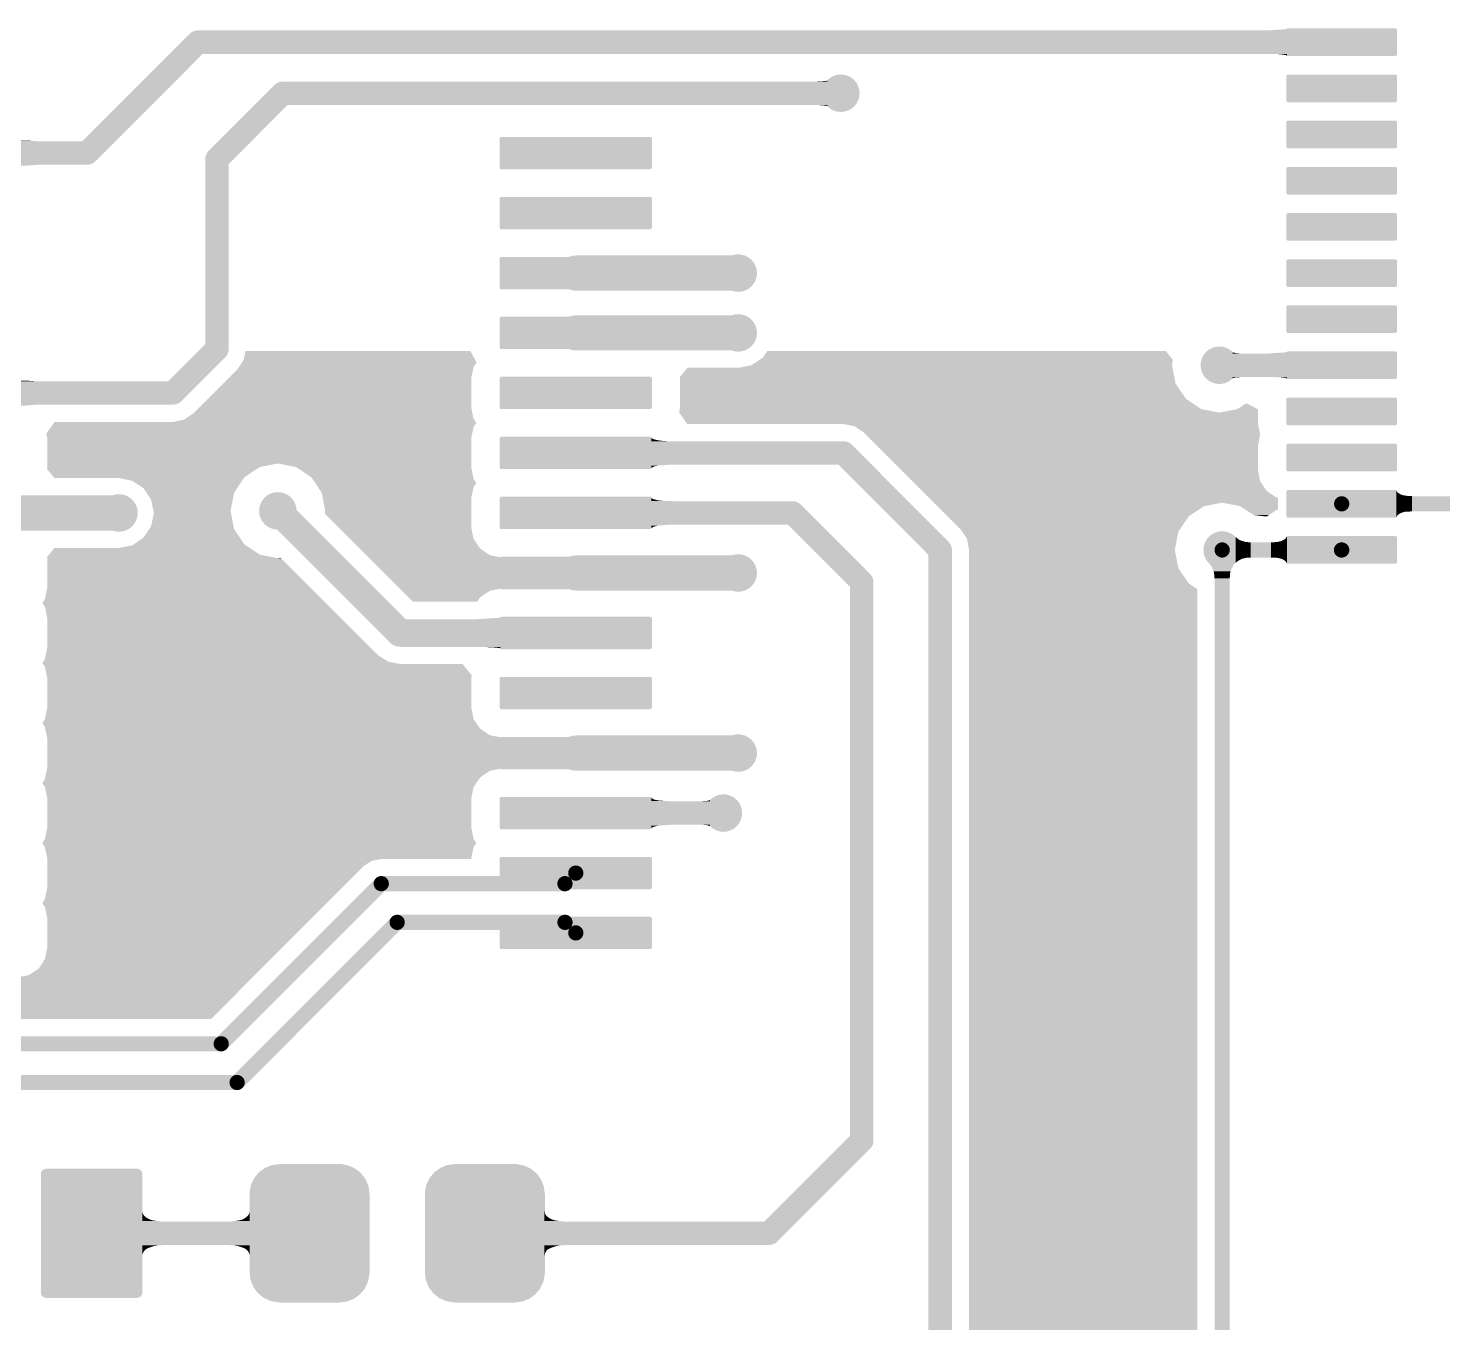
# Model space of a CAD drawing. Header units: millimetres. Extents: x 0 to 139, y 0 to 93.
# Drawn here: x 37.72 to 73.21, y 17.74 to 50.2 of the extents above; entities that cross this region are included whole.
import ezdxf

# ---------------------------------------------------------------- set-up
doc = ezdxf.new("R2010")
doc.units = ezdxf.units.MM
doc.header["$MEASUREMENT"] = 0
doc.layers.get('0').update_dxf_attribs({"linetype": 'CONTINUOUS', "lineweight": 0})
for name, color, linetype, lineweight in [('PCB_KUR_GTL', 30, 'CONTINUOUS', 0), ('PCB_KUR_GTP', 254, 'CONTINUOUS', 0), ('PCB_KUR_TXT', 254, 'CONTINUOUS', 0)]:
    doc.layers.add(name, color=color, linetype=linetype, lineweight=lineweight)

# ---------------------------------------------------------------- blocks, each defined once
blk = doc.blocks.new('CUSTOM_5')
for points in [[(-0.02165, 0.0254), (-0.02152, 0.02613), (0.02165, 0.0254), (0.02142, 0.02613)], [(-0.02165, -0.0254), (-0.02165, 0.0254), (0.02165, -0.0254), (0.02165, 0.0254)], [(-0.02152, 0.02613), (-0.02114, 0.02664), (0.02142, 0.02613), (0.02126, 0.02664)], [(-0.02114, 0.02664), (-0.02074, 0.02716), (0.02126, 0.02664), (0.02057, 0.02716)], [(-0.02074, 0.02716), (-0.0199, 0.02742), (0.02057, 0.02716), (0.02023, 0.02742)], [(-0.0199, 0.02742), (-0.0195, 0.02755), (0.02023, 0.02742), (0.0195, 0.02755)], [(-0.02142, -0.02613), (-0.02165, -0.0254), (0.02152, -0.02613), (0.02165, -0.0254)], [(-0.02126, -0.02664), (-0.02142, -0.02613), (0.02114, -0.02664), (0.02152, -0.02613)], [(-0.02057, -0.02716), (-0.02126, -0.02664), (0.02074, -0.02716), (0.02114, -0.02664)], [(-0.02023, -0.02742), (-0.02057, -0.02716), (0.0199, -0.02742), (0.02074, -0.02716)], [(-0.0195, -0.02755), (-0.02023, -0.02742), (0.0195, -0.02755), (0.0199, -0.02742)]]:
    blk.add_solid(points)
blk = doc.blocks.new('CUSTOM_33')
for points in [[(-0.0236, 0.0053), (-0.02357, 0.00549), (0.0236, 0.0053), (0.02348, 0.00549)], [(-0.0236, -0.0053), (-0.0236, 0.0053), (0.0236, -0.0053), (0.0236, 0.0053)], [(-0.02357, 0.00549), (-0.02311, 0.00585), (0.02348, 0.00549), (0.02323, 0.00585)], [(-0.02311, 0.00585), (-0.02305, 0.0059), (0.02323, 0.00585), (0.02305, 0.0059)], [(-0.02348, -0.00549), (-0.0236, -0.0053), (0.02357, -0.00549), (0.0236, -0.0053)], [(-0.02323, -0.00585), (-0.02348, -0.00549), (0.02311, -0.00585), (0.02357, -0.00549)], [(-0.02305, -0.0059), (-0.02323, -0.00585), (0.02305, -0.0059), (0.02311, -0.00585)]]:
    blk.add_solid(points)
blk = doc.blocks.new('CUSTOM_57')
for points in [[(-0.0325, 0.0062), (-0.03242, 0.00653), (0.0325, 0.0062), (0.0323, 0.00653)], [(-0.0325, -0.0062), (-0.0325, 0.0062), (0.0325, -0.0062), (0.0325, 0.0062)], [(-0.03242, 0.00653), (-0.03194, 0.00682), (0.0323, 0.00653), (0.03213, 0.00682)], [(-0.03194, 0.00682), (-0.0318, 0.0069), (0.03213, 0.00682), (0.0318, 0.0069)], [(-0.0323, -0.00653), (-0.0325, -0.0062), (0.03242, -0.00653), (0.0325, -0.0062)], [(-0.03213, -0.00682), (-0.0323, -0.00653), (0.03194, -0.00682), (0.03242, -0.00653)], [(-0.0318, -0.0069), (-0.03213, -0.00682), (0.0318, -0.0069), (0.03194, -0.00682)]]:
    blk.add_solid(points)
blk = doc.blocks.new('CUSTOM_60')
for points in [[(-0.02358, 0.0236), (-0.02201, 0.02547), (0.02349, 0.0236), (0.02213, 0.02547)], [(-0.02201, 0.02547), (-0.02153, 0.02605), (0.02213, 0.02547), (0.02143, 0.02605)], [(-0.02153, 0.02605), (-0.01951, 0.0275), (0.02143, 0.02605), (0.01967, 0.0275)], [(-0.01951, 0.0275), (-0.01894, 0.02792), (0.01967, 0.0275), (0.0188, 0.02792)], [(-0.01894, 0.02792), (-0.01652, 0.02887), (0.0188, 0.02792), (0.01678, 0.02887)], [(-0.01652, 0.02887), (-0.01597, 0.02909), (0.01678, 0.02887), (0.01566, 0.02909)], [(-0.01597, 0.02909), (-0.01288, 0.02948), (0.01566, 0.02909), (0.01365, 0.02948)], [(-0.01288, 0.02948), (-0.0128, 0.02949), (0.01365, 0.02948), (0.01336, 0.02949)], [(-0.0128, 0.02951), (-0.0128, 0.02955), (0.0128, 0.02951), (0.0128, 0.02955)], [(-0.0128, 0.02949), (-0.0128, 0.02951), (0.01336, 0.02949), (0.0128, 0.02951)], [(-0.02557, 0.01758), (-0.02511, 0.01992), (0.02549, 0.01758), (0.02519, 0.01992)], [(-0.02511, 0.01992), (-0.02495, 0.02071), (0.02519, 0.01992), (0.02487, 0.02071)], [(-0.02495, 0.02071), (-0.02391, 0.02288), (0.02487, 0.02071), (0.02401, 0.02288)], [(-0.02391, 0.02288), (-0.02358, 0.0236), (0.02401, 0.02288), (0.02349, 0.0236)], [(-0.0256, 0.01675), (-0.02557, 0.01758), (0.0256, 0.01675), (0.02549, 0.01758)], [(-0.0256, 0.0167), (-0.0256, 0.01675), (0.0256, 0.0167), (0.0256, 0.01675)], [(-0.0256, -0.0167), (-0.0256, 0.0167), (0.0256, -0.0167), (0.0256, 0.0167)], [(-0.0256, -0.01675), (-0.0256, -0.0167), (0.0256, -0.01675), (0.0256, -0.0167)], [(-0.02549, -0.0176), (-0.0256, -0.01675), (0.02557, -0.0176), (0.0256, -0.01675)], [(-0.02519, -0.01992), (-0.02549, -0.0176), (0.02511, -0.01992), (0.02557, -0.0176)], [(-0.02486, -0.02073), (-0.02519, -0.01992), (0.02495, -0.02073), (0.02511, -0.01992)], [(-0.024, -0.02288), (-0.02486, -0.02073), (0.02392, -0.02288), (0.02495, -0.02073)], [(-0.02347, -0.02361), (-0.024, -0.02288), (0.02358, -0.02361), (0.02392, -0.02288)], [(-0.02212, -0.02546), (-0.02347, -0.02361), (0.02203, -0.02546), (0.02358, -0.02361)], [(-0.02139, -0.02607), (-0.02212, -0.02546), (0.02153, -0.02607), (0.02203, -0.02546)], [(-0.01966, -0.0275), (-0.02139, -0.02607), (0.01955, -0.0275), (0.02153, -0.02607)], [(-0.01872, -0.02794), (-0.01966, -0.0275), (0.01894, -0.02794), (0.01955, -0.0275)], [(-0.01677, -0.02886), (-0.01872, -0.02794), (0.0166, -0.02886), (0.01894, -0.02794)], [(-0.01546, -0.02911), (-0.01677, -0.02886), (0.01597, -0.02911), (0.0166, -0.02886)], [(-0.01363, -0.02946), (-0.01546, -0.02911), (0.01316, -0.02946), (0.01597, -0.02911)], [(-0.0128, -0.02949), (-0.01363, -0.02946), (0.01295, -0.02949), (0.01316, -0.02946)], [(-0.0128, -0.02951), (-0.0128, -0.02949), (0.0128, -0.02951), (0.01295, -0.02949)], [(-0.0128, -0.02955), (-0.0128, -0.02951), (0.0128, -0.02955), (0.0128, -0.02951)]]:
    blk.add_solid(points)
blk = doc.blocks.new('ROUND_27')
h = blk.add_hatch(color=256)
edge = h.paths.add_edge_path(flags=0)
edge.add_arc((0, 0), 0.0075, 0, 360)
blk = doc.blocks.new('ROUND_16')
h = blk.add_hatch(color=256)
edge = h.paths.add_edge_path(flags=0)
edge.add_arc((0, 0), 0.008, 0, 360)
blk = doc.blocks.new('ROUND_3')
h = blk.add_hatch(color=256)
edge = h.paths.add_edge_path(flags=0)
edge.add_arc((0, 0), 0.0059, 0, 360)
blk = doc.blocks.new('ROUND_7')
h = blk.add_hatch(color=256)
edge = h.paths.add_edge_path(flags=0)
edge.add_arc((0, 0), 0.00325, 0, 360)
blk = doc.blocks.new('ROUND_8')
h = blk.add_hatch(color=256)
edge = h.paths.add_edge_path(flags=0)
edge.add_arc((0, 0), 0.005, 0, 360)

msp = doc.modelspace()

# ---------------------------------------------------------------- linework, layer by layer
at = {"layer": 'PCB_KUR_GTL', "lineweight": 211}
for points, const_width in [([(39.196, 47.075), (41.977, 49.857)], 0.588), ([(41.977, 49.857), (70.672, 49.857)], 0.588), ([(42.454, 46.922), (44.106, 48.575)], 0.588), ([(44.106, 48.575), (58.106, 48.575)], 0.588), ([(35.58, 47.075), (39.196, 47.075)], 0.588), ([(42.454, 42.16), (42.454, 46.922)], 0.588), ([(51.456, 44.065), (55.531, 44.065)], 0.882), ([(51.456, 42.565), (55.531, 42.565)], 0.882), ([(41.354, 41.06), (42.454, 42.16)], 0.588), ([(67.602, 41.754), (70.613, 41.754)], 0.588), ([(35.58, 41.06), (41.354, 41.06)], 0.588), ([(51.456, 39.555), (58.171, 39.555)], 0.588), ([(58.171, 39.555), (60.599, 37.121)], 0.588), ([(37.162, 38.05), (39.996, 38.05)], 0.882), ([(43.982, 38.102), (47.046, 35.039)], 0.694), ([(51.456, 38.05), (56.895, 38.05)], 0.588), ([(56.895, 38.05), (58.63, 36.315)], 0.588), ([(70.672, 38.279), (76.146, 38.279)], 0.382), ([(60.599, 16.752), (60.599, 37.121)], 0.588), ([(67.673, 37.121), (70.666, 37.121)], 0.382), ([(67.673, 10.237), (67.673, 37.121)], 0.382), ([(70.666, 37.121), (70.672, 37.121)], 0.382), ([(51.456, 36.544), (55.531, 36.544)], 0.882), ([(58.63, 22.309), (58.63, 36.315)], 0.588), ([(47.046, 35.039), (51.456, 35.039)], 0.694), ([(51.456, 32.028), (55.531, 32.028)], 0.882), ([(51.456, 30.523), (55.16, 30.523)], 0.588), ([(51.185, 28.753), (51.456, 29.018)], 0.382), ([(42.56, 24.737), (46.576, 28.753)], 0.382), ([(46.576, 28.753), (51.185, 28.753)], 0.382), ([(42.959, 23.767), (46.975, 27.783)], 0.382), ([(46.975, 27.783), (51.185, 27.783)], 0.382), ([(51.185, 27.783), (51.456, 27.518)], 0.382), ([(33.745, 24.737), (42.56, 24.737)], 0.382), ([(33.346, 23.767), (42.959, 23.767)], 0.382), ([(56.307, 19.986), (58.63, 22.309)], 0.588), ([(39.449, 19.986), (44.776, 19.986)], 0.588), ([(49.175, 19.986), (56.307, 19.986)], 0.588)]:
    msp.add_lwpolyline(points, dxfattribs=dict(at, const_width=const_width))
at = {"layer": 'PCB_KUR_GTL'}
for points in [[(68.696, 49.563), (68.696, 50.151), (69.296, 49.563), (69.296, 50.151)], [(68.808, 50.151), (69.284, 50.18), (69.296, 50.151), (69.296, 50.18)], [(69.284, 50.18), (69.296, 50.186), (69.296, 50.18), (69.296, 50.186)], [(69.072, 49.557), (68.696, 49.563), (69.296, 49.557), (69.296, 49.563)], [(69.19, 49.545), (69.072, 49.557), (69.296, 49.545), (69.296, 49.557)], [(69.231, 49.539), (69.19, 49.545), (69.296, 49.539), (69.296, 49.545)], [(69.267, 49.533), (69.231, 49.539), (69.296, 49.533), (69.296, 49.539)], [(69.284, 49.527), (69.267, 49.533), (69.296, 49.527), (69.296, 49.533)], [(69.296, 49.521), (69.284, 49.527), (69.296, 49.521), (69.296, 49.527)], [(57.459, 48.281), (57.459, 48.869), (57.771, 48.281), (57.771, 48.869)], [(57.512, 48.869), (57.706, 48.881), (57.771, 48.869), (57.771, 48.881)], [(57.706, 48.881), (57.73, 48.886), (57.771, 48.881), (57.771, 48.886)], [(57.748, 48.886), (57.759, 48.892), (57.771, 48.886), (57.771, 48.892)], [(57.759, 48.892), (57.771, 48.904), (57.771, 48.892), (57.771, 48.904)], [(57.601, 48.275), (57.459, 48.281), (57.771, 48.275), (57.771, 48.281)], [(57.677, 48.269), (57.601, 48.275), (57.771, 48.269), (57.771, 48.275)], [(57.706, 48.263), (57.677, 48.269), (57.771, 48.263), (57.771, 48.269)], [(57.748, 48.257), (57.73, 48.263), (57.771, 48.257), (57.771, 48.263)], [(57.759, 48.251), (57.748, 48.257), (57.771, 48.251), (57.771, 48.257)], [(57.771, 48.246), (57.759, 48.251), (57.771, 48.246), (57.771, 48.251)], [(37.473, 47.375), (37.473, 47.387), (37.867, 47.375), (37.708, 47.387)], [(37.473, 47.369), (37.473, 47.375), (38.073, 47.369), (37.867, 47.375)], [(37.473, 46.781), (37.473, 47.369), (38.073, 46.781), (38.073, 47.369)], [(37.473, 46.758), (37.473, 46.781), (37.644, 46.758), (37.967, 46.781)], [(43.08, 41.819), (43.124, 41.883), (48.969, 41.819), (48.934, 41.883)], [(43.124, 41.883), (43.171, 42.113), (48.934, 41.883), (48.81, 42.113)], [(43.171, 42.113), (43.171, 42.113), (48.81, 42.113), (43.171, 42.113)], [(55.86, 41.754), (56.067, 41.889), (66.415, 41.754), (66.438, 41.889)], [(56.067, 41.889), (56.148, 41.942), (66.438, 41.889), (66.395, 41.942)], [(56.148, 41.942), (56.26, 42.113), (66.395, 41.942), (66.256, 42.113)], [(67.938, 42.077), (67.938, 42.083), (67.949, 42.077), (67.938, 42.083)], [(67.938, 42.071), (67.938, 42.077), (67.961, 42.071), (67.949, 42.077)], [(67.938, 42.066), (67.938, 42.071), (67.979, 42.066), (67.961, 42.071)], [(67.938, 42.06), (67.938, 42.066), (68.002, 42.06), (67.979, 42.066)], [(67.938, 42.054), (67.938, 42.06), (68.032, 42.054), (68.002, 42.06)], [(67.938, 42.048), (67.938, 42.054), (68.108, 42.048), (68.032, 42.054)], [(67.938, 41.46), (67.938, 42.048), (68.249, 41.46), (68.249, 42.048)], [(67.938, 42.048), (67.938, 42.048), (68.249, 42.048), (68.108, 42.048)], [(68.696, 41.46), (68.696, 42.048), (69.296, 41.46), (69.296, 42.048)], [(68.808, 42.048), (69.284, 42.077), (69.296, 42.048), (69.296, 42.077)], [(69.284, 42.077), (69.296, 42.089), (69.296, 42.077), (69.296, 42.089)], [(42.742, 41.425), (42.965, 41.648), (48.833, 41.425), (48.88, 41.648)], [(42.965, 41.648), (43.005, 41.707), (48.88, 41.648), (48.892, 41.707)], [(43.005, 41.707), (43.08, 41.819), (48.892, 41.707), (48.969, 41.819)], [(54.067, 41.46), (54.255, 41.689), (66.471, 41.46), (66.427, 41.689)], [(55.531, 41.689), (55.86, 41.754), (66.427, 41.689), (66.415, 41.754)], [(37.473, 41.354), (37.473, 41.366), (37.867, 41.354), (37.708, 41.366)], [(37.473, 40.766), (37.473, 41.354), (38.073, 40.766), (38.073, 41.354)], [(37.473, 41.354), (37.473, 41.354), (38.073, 41.354), (37.867, 41.354)], [(42.013, 40.696), (42.742, 41.425), (48.833, 40.696), (48.833, 41.425)], [(54.073, 41.425), (54.067, 41.46), (66.478, 41.425), (66.471, 41.46)], [(54.073, 41.295), (54.073, 41.425), (66.503, 41.295), (66.478, 41.425)], [(54.073, 40.913), (54.073, 41.295), (66.762, 40.913), (66.503, 41.295)], [(67.938, 41.448), (67.938, 41.46), (68.002, 41.448), (68.196, 41.46)], [(67.938, 41.442), (67.938, 41.448), (67.979, 41.442), (68.002, 41.448)], [(67.938, 41.436), (67.938, 41.442), (67.961, 41.436), (67.979, 41.442)], [(67.938, 41.431), (67.938, 41.436), (67.949, 41.431), (67.961, 41.436)], [(67.938, 41.425), (67.938, 41.431), (67.938, 41.425), (67.949, 41.431)], [(69.072, 41.454), (68.696, 41.46), (69.296, 41.454), (69.296, 41.46)], [(69.19, 41.442), (69.072, 41.454), (69.296, 41.442), (69.296, 41.454)], [(69.231, 41.436), (69.19, 41.442), (69.296, 41.436), (69.296, 41.442)], [(69.267, 41.431), (69.231, 41.436), (69.296, 41.431), (69.296, 41.436)], [(69.284, 41.425), (69.267, 41.431), (69.296, 41.425), (69.296, 41.431)], [(69.296, 41.419), (69.284, 41.425), (69.296, 41.419), (69.296, 41.425)], [(54.073, 40.696), (54.073, 40.913), (67.088, 40.696), (66.762, 40.913)], [(37.473, 40.743), (37.473, 40.766), (37.644, 40.743), (37.967, 40.766)], [(41.657, 40.407), (41.866, 40.549), (48.892, 40.407), (48.863, 40.549)], [(41.866, 40.549), (42.013, 40.696), (48.863, 40.549), (48.833, 40.696)], [(54.049, 40.572), (54.065, 40.654), (67.573, 40.572), (67.15, 40.654)], [(54.053, 40.566), (54.049, 40.572), (67.602, 40.566), (67.573, 40.572)], [(54.249, 40.284), (54.053, 40.566), (68.573, 40.284), (68.573, 40.566)], [(54.065, 40.654), (54.073, 40.696), (67.15, 40.654), (67.088, 40.696)], [(67.602, 40.566), (68.025, 40.648), (68.573, 40.566), (68.573, 40.648)], [(68.025, 40.648), (68.055, 40.654), (68.573, 40.648), (68.561, 40.654)], [(68.055, 40.654), (68.279, 40.801), (68.561, 40.654), (68.279, 40.801)], [(38.173, 40.037), (38.291, 40.207), (48.857, 40.037), (48.892, 40.207)], [(38.291, 40.207), (38.361, 40.307), (48.892, 40.207), (48.963, 40.307)], [(38.361, 40.307), (38.373, 40.325), (48.963, 40.307), (48.95, 40.325)], [(38.373, 40.325), (38.391, 40.331), (48.95, 40.325), (48.946, 40.331)], [(41.354, 40.331), (41.63, 40.39), (48.946, 40.331), (48.905, 40.39)], [(41.63, 40.39), (41.657, 40.407), (48.905, 40.39), (48.892, 40.407)], [(54.267, 40.278), (54.249, 40.284), (68.574, 40.278), (68.573, 40.284)], [(58.447, 40.225), (58.171, 40.278), (68.584, 40.225), (68.574, 40.278)], [(58.683, 40.066), (58.447, 40.225), (68.616, 40.066), (68.584, 40.225)], [(38.197, 39.919), (38.173, 40.037), (48.833, 39.919), (48.857, 40.037)], [(38.197, 39.29), (38.197, 39.919), (48.833, 39.29), (48.833, 39.919)], [(53.349, 39.925), (53.349, 39.943), (53.361, 39.925), (53.349, 39.943)], [(53.349, 39.908), (53.349, 39.925), (53.385, 39.908), (53.361, 39.925)], [(53.349, 39.896), (53.349, 39.908), (53.42, 39.896), (53.385, 39.908)], [(53.349, 39.884), (53.349, 39.896), (53.467, 39.884), (53.42, 39.896)], [(53.349, 39.872), (53.349, 39.884), (53.52, 39.872), (53.467, 39.884)], [(53.349, 39.861), (53.349, 39.872), (53.585, 39.861), (53.52, 39.872)], [(53.349, 39.849), (53.349, 39.861), (53.743, 39.849), (53.585, 39.861)], [(53.349, 39.261), (53.349, 39.849), (53.949, 39.261), (53.949, 39.849)], [(53.349, 39.849), (53.349, 39.849), (53.949, 39.849), (53.743, 39.849)], [(58.73, 40.019), (58.683, 40.066), (68.626, 40.019), (68.616, 40.066)], [(59, 39.749), (58.73, 40.019), (68.573, 39.749), (68.626, 40.019)], [(59.623, 39.126), (59, 39.749), (68.573, 39.126), (68.573, 39.749)], [(38.191, 39.149), (38.197, 39.19), (43.45, 39.149), (43.512, 39.19)], [(38.364, 38.943), (38.191, 39.149), (43.142, 38.943), (43.45, 39.149)], [(38.197, 39.202), (38.197, 39.29), (43.53, 39.202), (43.982, 39.29)], [(38.197, 39.19), (38.197, 39.202), (43.512, 39.19), (43.53, 39.202)], [(44.435, 39.202), (43.982, 39.29), (48.833, 39.202), (48.833, 39.29)], [(44.453, 39.19), (44.435, 39.202), (48.833, 39.19), (48.833, 39.202)], [(44.823, 38.943), (44.453, 39.19), (48.884, 38.943), (48.833, 39.19)], [(53.349, 39.237), (53.349, 39.261), (53.52, 39.237), (53.843, 39.261)], [(53.349, 39.226), (53.349, 39.237), (53.467, 39.226), (53.52, 39.237)], [(53.349, 39.214), (53.349, 39.226), (53.42, 39.214), (53.467, 39.226)], [(53.349, 39.196), (53.349, 39.214), (53.385, 39.196), (53.42, 39.214)], [(53.349, 39.184), (53.349, 39.196), (53.361, 39.184), (53.385, 39.196)], [(53.349, 39.161), (53.349, 39.184), (53.349, 39.161), (53.361, 39.184)], [(59.906, 38.843), (59.623, 39.126), (68.626, 38.843), (68.573, 39.126)], [(38.379, 38.926), (38.364, 38.943), (43.13, 38.926), (43.142, 38.943)], [(40.331, 38.855), (39.996, 38.926), (43.083, 38.855), (43.13, 38.926)], [(40.613, 38.667), (40.331, 38.855), (42.957, 38.667), (43.083, 38.855)], [(44.851, 38.902), (44.823, 38.943), (48.892, 38.902), (48.884, 38.943)], [(44.917, 38.802), (44.851, 38.902), (48.963, 38.802), (48.892, 38.902)], [(44.984, 38.702), (44.917, 38.802), (48.892, 38.702), (48.963, 38.802)], [(45.082, 38.555), (44.984, 38.702), (48.862, 38.555), (48.892, 38.702)], [(60.147, 38.602), (59.906, 38.843), (68.79, 38.602), (68.626, 38.843)], [(40.688, 38.555), (40.613, 38.667), (42.883, 38.555), (42.957, 38.667)], [(40.801, 38.385), (40.688, 38.555), (42.85, 38.385), (42.883, 38.555)], [(40.861, 38.102), (40.801, 38.385), (42.795, 38.102), (42.85, 38.385)], [(45.11, 38.414), (45.082, 38.555), (48.833, 38.414), (48.862, 38.555)], [(45.17, 38.102), (45.11, 38.414), (48.833, 38.102), (48.833, 38.414)], [(53.349, 38.42), (53.349, 38.438), (53.361, 38.42), (53.349, 38.438)], [(53.349, 38.402), (53.349, 38.42), (53.385, 38.402), (53.361, 38.42)], [(53.349, 38.391), (53.349, 38.402), (53.42, 38.391), (53.385, 38.402)], [(53.349, 38.379), (53.349, 38.391), (53.467, 38.379), (53.42, 38.391)], [(53.349, 38.367), (53.349, 38.379), (53.52, 38.367), (53.467, 38.379)], [(53.349, 38.355), (53.349, 38.367), (53.585, 38.355), (53.52, 38.367)], [(53.349, 38.349), (53.349, 38.355), (53.743, 38.349), (53.585, 38.355)], [(53.349, 38.344), (53.349, 38.349), (53.949, 38.344), (53.743, 38.349)], [(53.349, 37.756), (53.349, 38.344), (53.949, 37.756), (53.949, 38.344)], [(60.311, 38.438), (60.147, 38.602), (69.031, 38.438), (68.79, 38.602)], [(60.317, 38.432), (60.311, 38.438), (69.072, 38.432), (69.031, 38.438)], [(60.441, 38.308), (60.317, 38.432), (69.072, 38.308), (69.072, 38.432)], [(72.042, 38.585), (72.042, 38.614), (72.06, 38.585), (72.042, 38.614)], [(72.042, 38.561), (72.042, 38.585), (72.077, 38.561), (72.06, 38.585)], [(72.042, 38.543), (72.042, 38.561), (72.107, 38.543), (72.077, 38.561)], [(72.042, 38.52), (72.042, 38.543), (72.136, 38.52), (72.107, 38.543)], [(72.042, 38.508), (72.042, 38.52), (72.171, 38.508), (72.136, 38.52)], [(72.042, 38.496), (72.042, 38.508), (72.212, 38.496), (72.171, 38.508)], [(72.042, 38.485), (72.042, 38.496), (72.259, 38.485), (72.212, 38.496)], [(72.042, 38.479), (72.042, 38.485), (72.312, 38.479), (72.259, 38.485)], [(72.042, 38.473), (72.042, 38.479), (72.371, 38.473), (72.312, 38.479)], [(72.042, 38.091), (72.042, 38.473), (72.436, 38.091), (72.436, 38.473)], [(72.042, 38.473), (72.042, 38.473), (72.436, 38.473), (72.371, 38.473)], [(40.801, 37.714), (40.872, 38.049), (42.87, 37.714), (42.805, 38.049)], [(40.872, 38.049), (40.861, 38.102), (42.805, 38.049), (42.795, 38.102)], [(45.158, 38.032), (45.17, 38.102), (48.833, 38.032), (48.833, 38.102)], [(45.505, 37.685), (45.158, 38.032), (48.833, 37.685), (48.833, 38.032)], [(60.529, 38.22), (60.441, 38.308), (67.22, 38.22), (67.673, 38.308)], [(60.788, 37.961), (60.529, 38.22), (66.832, 37.961), (67.22, 38.22)], [(68.126, 38.22), (67.673, 38.308), (69.072, 38.22), (69.072, 38.308)], [(68.258, 38.132), (68.126, 38.22), (69.072, 38.132), (69.072, 38.22)], [(68.276, 38.12), (68.258, 38.132), (69.031, 38.12), (69.072, 38.132)], [(68.461, 37.997), (68.276, 38.12), (68.844, 37.997), (69.031, 38.12)], [(68.778, 37.961), (68.461, 37.997), (68.79, 37.961), (68.844, 37.997)], [(72.042, 38.085), (72.042, 38.091), (72.371, 38.085), (72.436, 38.091)], [(72.042, 38.079), (72.042, 38.085), (72.259, 38.079), (72.371, 38.085)], [(72.042, 38.067), (72.042, 38.079), (72.212, 38.067), (72.259, 38.079)], [(72.042, 38.055), (72.042, 38.067), (72.171, 38.055), (72.212, 38.067)], [(72.042, 38.038), (72.042, 38.055), (72.136, 38.038), (72.171, 38.055)], [(72.042, 38.02), (72.042, 38.038), (72.107, 38.02), (72.136, 38.038)], [(72.042, 37.997), (72.042, 38.02), (72.077, 37.997), (72.107, 38.02)], [(72.042, 37.973), (72.042, 37.997), (72.06, 37.973), (72.077, 37.997)], [(72.042, 37.944), (72.042, 37.973), (72.042, 37.944), (72.06, 37.973)], [(40.613, 37.432), (40.758, 37.65), (43.028, 37.432), (42.883, 37.65)], [(40.758, 37.65), (40.801, 37.714), (42.883, 37.65), (42.87, 37.714)], [(45.793, 37.397), (45.505, 37.685), (48.892, 37.397), (48.833, 37.685)], [(53.349, 37.732), (53.349, 37.756), (53.52, 37.732), (53.843, 37.756)], [(53.349, 37.72), (53.349, 37.732), (53.467, 37.72), (53.52, 37.732)], [(53.349, 37.708), (53.349, 37.72), (53.42, 37.708), (53.467, 37.72)], [(53.349, 37.691), (53.349, 37.708), (53.385, 37.691), (53.42, 37.708)], [(53.349, 37.679), (53.349, 37.691), (53.361, 37.679), (53.385, 37.691)], [(53.349, 37.661), (53.349, 37.679), (53.349, 37.661), (53.361, 37.679)], [(61.111, 37.638), (60.788, 37.961), (66.613, 37.638), (66.832, 37.961)], [(61.151, 37.579), (61.111, 37.638), (66.573, 37.579), (66.613, 37.638)], [(40.331, 37.238), (40.365, 37.262), (43.177, 37.238), (43.142, 37.262)], [(40.365, 37.262), (40.613, 37.432), (43.142, 37.262), (43.028, 37.432)], [(46.035, 37.156), (45.793, 37.397), (49.057, 37.156), (48.892, 37.397)], [(61.27, 37.403), (61.151, 37.579), (66.54, 37.403), (66.573, 37.579)], [(61.323, 37.12), (61.27, 37.403), (66.485, 37.12), (66.54, 37.403)], [(68.008, 37.426), (68.008, 37.45), (68.038, 37.426), (68.008, 37.45)], [(68.008, 37.403), (68.008, 37.426), (68.067, 37.403), (68.038, 37.426)], [(68.008, 37.379), (68.008, 37.403), (68.096, 37.379), (68.067, 37.403)], [(68.008, 37.362), (68.008, 37.379), (68.132, 37.362), (68.096, 37.379)], [(68.008, 37.35), (68.008, 37.362), (68.167, 37.35), (68.132, 37.362)], [(68.008, 37.338), (68.008, 37.35), (68.208, 37.338), (68.167, 37.35)], [(68.008, 37.326), (68.008, 37.338), (68.249, 37.326), (68.208, 37.338)], [(68.008, 37.32), (68.008, 37.326), (68.29, 37.32), (68.249, 37.326)], [(68.008, 37.315), (68.008, 37.32), (68.337, 37.315), (68.29, 37.32)], [(68.008, 36.932), (68.008, 37.315), (68.385, 36.932), (68.385, 37.315)], [(68.008, 37.315), (68.008, 37.315), (68.385, 37.315), (68.337, 37.315)], [(68.902, 36.932), (68.902, 37.315), (69.296, 36.932), (69.296, 37.315)], [(68.967, 37.315), (69.078, 37.326), (69.296, 37.315), (69.296, 37.326)], [(69.078, 37.326), (69.125, 37.338), (69.296, 37.326), (69.296, 37.338)], [(69.125, 37.338), (69.167, 37.35), (69.296, 37.338), (69.296, 37.35)], [(69.167, 37.35), (69.202, 37.367), (69.296, 37.35), (69.296, 37.367)], [(69.202, 37.367), (69.231, 37.385), (69.296, 37.367), (69.296, 37.385)], [(69.231, 37.385), (69.261, 37.403), (69.296, 37.385), (69.296, 37.403)], [(69.261, 37.403), (69.278, 37.432), (69.296, 37.403), (69.296, 37.432)], [(69.278, 37.432), (69.296, 37.456), (69.296, 37.432), (69.296, 37.456)], [(38.191, 36.944), (38.239, 37.003), (43.832, 36.944), (43.53, 37.003)], [(38.196, 36.915), (38.191, 36.944), (43.982, 36.915), (43.832, 36.944)], [(38.197, 36.909), (38.196, 36.915), (44.071, 36.909), (44.065, 36.915)], [(38.197, 36.18), (38.197, 36.909), (44.8, 36.18), (44.071, 36.909)], [(38.239, 37.003), (38.379, 37.173), (43.53, 37.003), (43.274, 37.173)], [(39.996, 37.173), (40.331, 37.238), (43.274, 37.173), (43.177, 37.238)], [(43.982, 36.915), (44.053, 36.926), (44.065, 36.915), (44.053, 36.926)], [(46.199, 36.991), (46.035, 37.156), (49.298, 36.991), (49.057, 37.156)], [(46.258, 36.932), (46.199, 36.991), (49.586, 36.932), (49.298, 36.991)], [(46.552, 36.638), (46.258, 36.932), (50.597, 36.638), (50.356, 36.932)], [(46.258, 36.932), (46.258, 36.932), (50.356, 36.932), (49.586, 36.932)], [(61.323, 36.668), (61.323, 37.12), (66.574, 36.668), (66.485, 37.12)], [(68.008, 36.926), (68.008, 36.932), (68.29, 36.926), (68.337, 36.932)], [(68.008, 36.921), (68.008, 36.926), (68.249, 36.921), (68.29, 36.926)], [(68.008, 36.909), (68.008, 36.921), (68.208, 36.909), (68.249, 36.921)], [(68.008, 36.897), (68.008, 36.909), (68.167, 36.897), (68.208, 36.909)], [(69.025, 36.926), (68.967, 36.932), (69.296, 36.926), (69.296, 36.932)], [(69.078, 36.921), (69.025, 36.926), (69.296, 36.921), (69.296, 36.926)], [(69.125, 36.909), (69.078, 36.921), (69.296, 36.909), (69.296, 36.921)], [(69.167, 36.897), (69.125, 36.909), (69.296, 36.897), (69.296, 36.909)], [(46.646, 36.544), (46.552, 36.638), (50.58, 36.544), (50.597, 36.638)], [(61.323, 36.286), (61.323, 36.668), (66.832, 36.286), (66.574, 36.668)], [(67.367, 36.762), (67.344, 36.785), (67.973, 36.762), (68.002, 36.785)], [(67.344, 36.785), (67.344, 36.785), (68.002, 36.785), (67.344, 36.785)], [(67.391, 36.727), (67.367, 36.762), (67.949, 36.727), (67.973, 36.762)], [(67.414, 36.697), (67.391, 36.727), (67.932, 36.697), (67.949, 36.727)], [(67.432, 36.662), (67.414, 36.697), (67.914, 36.662), (67.932, 36.697)], [(67.444, 36.627), (67.432, 36.662), (67.896, 36.627), (67.914, 36.662)], [(67.461, 36.585), (67.444, 36.627), (67.885, 36.585), (67.896, 36.627)], [(67.467, 36.544), (67.461, 36.585), (67.873, 36.544), (67.885, 36.585)], [(68.008, 36.879), (68.008, 36.897), (68.132, 36.879), (68.167, 36.897)], [(68.008, 36.862), (68.008, 36.879), (68.096, 36.862), (68.132, 36.879)], [(68.008, 36.844), (68.008, 36.862), (68.067, 36.844), (68.096, 36.862)], [(68.008, 36.821), (68.008, 36.844), (68.038, 36.821), (68.067, 36.844)], [(68.008, 36.791), (68.008, 36.821), (68.008, 36.791), (68.038, 36.821)], [(69.202, 36.879), (69.167, 36.897), (69.296, 36.879), (69.296, 36.897)], [(69.231, 36.862), (69.202, 36.879), (69.296, 36.862), (69.296, 36.879)], [(69.261, 36.838), (69.231, 36.862), (69.296, 36.838), (69.296, 36.862)], [(69.278, 36.815), (69.261, 36.838), (69.296, 36.815), (69.296, 36.838)], [(69.296, 36.791), (69.278, 36.815), (69.296, 36.791), (69.296, 36.815)], [(46.74, 36.45), (46.646, 36.544), (50.597, 36.45), (50.58, 36.544)], [(47.034, 36.156), (46.74, 36.45), (50.356, 36.156), (50.597, 36.45)], [(61.323, 36.138), (61.323, 36.286), (67.05, 36.138), (66.832, 36.286)], [(67.473, 36.503), (67.467, 36.544), (67.867, 36.503), (67.873, 36.544)], [(67.479, 36.456), (67.473, 36.503), (67.867, 36.456), (67.867, 36.503)], [(67.479, 36.409), (67.479, 36.456), (67.861, 36.409), (67.867, 36.456)], [(38.073, 35.792), (38.138, 35.892), (45.188, 35.792), (45.088, 35.892)], [(38.138, 35.892), (38.197, 36.18), (45.088, 35.892), (44.8, 36.18)], [(47.093, 36.097), (47.034, 36.156), (49.298, 36.097), (49.586, 36.156)], [(47.034, 36.156), (47.034, 36.156), (49.586, 36.156), (50.356, 36.156)], [(47.258, 35.933), (47.093, 36.097), (49.057, 35.933), (49.298, 36.097)], [(47.369, 35.821), (47.258, 35.933), (48.98, 35.821), (49.057, 35.933)], [(61.323, 16.752), (61.323, 36.138), (67.05, 16.752), (67.05, 36.138)], [(38.138, 35.692), (38.073, 35.792), (45.288, 35.692), (45.188, 35.792)], [(38.197, 35.404), (38.138, 35.692), (45.576, 35.404), (45.288, 35.692)], [(38.197, 34.674), (38.197, 35.404), (46.305, 34.674), (45.576, 35.404)], [(48.857, 34.692), (48.857, 35.386), (49.563, 34.692), (49.563, 35.386)], [(48.986, 35.386), (49.551, 35.421), (49.563, 35.386), (49.563, 35.421)], [(49.551, 35.421), (49.563, 35.427), (49.563, 35.421), (49.563, 35.427)], [(38.138, 34.386), (38.158, 34.486), (46.647, 34.386), (46.493, 34.486)], [(38.158, 34.486), (38.197, 34.674), (46.493, 34.486), (46.305, 34.674)], [(49.204, 34.686), (48.857, 34.692), (49.563, 34.686), (49.563, 34.692)], [(49.439, 34.674), (49.204, 34.686), (49.563, 34.674), (49.563, 34.686)], [(49.486, 34.669), (49.439, 34.674), (49.563, 34.669), (49.563, 34.674)], [(49.527, 34.663), (49.486, 34.669), (49.563, 34.663), (49.563, 34.669)], [(49.551, 34.657), (49.527, 34.663), (49.563, 34.657), (49.563, 34.663)], [(49.563, 34.651), (49.551, 34.657), (49.563, 34.651), (49.563, 34.657)], [(38.073, 34.286), (38.096, 34.322), (46.926, 34.286), (46.746, 34.322)], [(38.088, 34.263), (38.073, 34.286), (47.046, 34.263), (46.926, 34.286)], [(38.138, 34.186), (38.088, 34.263), (48.677, 34.186), (48.616, 34.263)], [(38.088, 34.263), (38.088, 34.263), (48.616, 34.263), (47.046, 34.263)], [(38.096, 34.322), (38.138, 34.386), (46.746, 34.322), (46.647, 34.386)], [(38.182, 33.969), (38.138, 34.186), (48.851, 33.969), (48.677, 34.186)], [(38.197, 33.898), (38.182, 33.969), (48.833, 33.898), (48.851, 33.969)], [(38.197, 33.169), (38.197, 33.898), (48.833, 33.169), (48.833, 33.898)], [(38.138, 32.881), (38.197, 33.169), (48.892, 32.881), (48.833, 33.169)], [(38.073, 32.781), (38.138, 32.881), (48.961, 32.781), (48.892, 32.881)], [(38.138, 32.681), (38.073, 32.781), (49.029, 32.681), (48.961, 32.781)], [(38.146, 32.64), (38.138, 32.681), (49.057, 32.64), (49.029, 32.681)], [(38.18, 32.475), (38.146, 32.64), (49.298, 32.475), (49.057, 32.64)], [(38.191, 32.422), (38.18, 32.475), (49.586, 32.422), (49.298, 32.475)], [(38.197, 32.393), (38.191, 32.422), (50.38, 32.393), (50.356, 32.422)], [(38.191, 32.422), (38.191, 32.422), (50.356, 32.422), (49.586, 32.422)], [(38.197, 32.128), (38.197, 32.393), (50.597, 32.128), (50.38, 32.393)], [(38.197, 32.028), (38.197, 32.128), (50.58, 32.028), (50.597, 32.128)], [(38.197, 31.934), (38.197, 32.028), (50.597, 31.934), (50.58, 32.028)], [(38.18, 31.582), (38.192, 31.64), (49.298, 31.582), (49.586, 31.64)], [(38.192, 31.64), (38.197, 31.664), (50.356, 31.64), (50.376, 31.664)], [(38.192, 31.64), (38.192, 31.64), (49.586, 31.64), (50.356, 31.64)], [(38.197, 31.664), (38.197, 31.934), (50.376, 31.664), (50.597, 31.934)], [(38.073, 31.276), (38.138, 31.376), (48.961, 31.276), (49.029, 31.376)], [(38.138, 31.176), (38.073, 31.276), (48.892, 31.176), (48.961, 31.276)], [(38.138, 31.376), (38.146, 31.417), (49.029, 31.376), (49.057, 31.417)], [(38.146, 31.417), (38.18, 31.582), (49.057, 31.417), (49.298, 31.582)], [(38.197, 30.888), (38.138, 31.176), (48.833, 30.888), (48.892, 31.176)], [(38.197, 30.159), (38.197, 30.888), (48.833, 30.159), (48.833, 30.888)], [(53.349, 30.899), (53.349, 30.917), (53.361, 30.899), (53.349, 30.917)], [(53.349, 30.882), (53.349, 30.899), (53.385, 30.882), (53.361, 30.899)], [(53.349, 30.864), (53.349, 30.882), (53.42, 30.864), (53.385, 30.882)], [(53.349, 30.852), (53.349, 30.864), (53.467, 30.852), (53.42, 30.864)], [(53.349, 30.841), (53.349, 30.852), (53.52, 30.841), (53.467, 30.852)], [(53.349, 30.835), (53.349, 30.841), (53.585, 30.835), (53.52, 30.841)], [(53.349, 30.823), (53.349, 30.835), (53.743, 30.823), (53.585, 30.835)], [(53.349, 30.817), (53.349, 30.823), (53.949, 30.817), (53.743, 30.823)], [(53.349, 30.229), (53.349, 30.817), (53.949, 30.229), (53.949, 30.817)], [(54.508, 30.229), (54.508, 30.817), (54.825, 30.229), (54.825, 30.817)], [(54.561, 30.817), (54.755, 30.829), (54.825, 30.817), (54.825, 30.829)], [(54.755, 30.829), (54.778, 30.835), (54.825, 30.829), (54.825, 30.835)], [(54.778, 30.835), (54.802, 30.841), (54.825, 30.835), (54.825, 30.841)], [(54.802, 30.841), (54.813, 30.847), (54.825, 30.841), (54.825, 30.847)], [(54.813, 30.847), (54.825, 30.852), (54.825, 30.847), (54.825, 30.852)], [(53.349, 30.206), (53.349, 30.229), (53.52, 30.206), (53.843, 30.229)], [(53.349, 30.194), (53.349, 30.206), (53.467, 30.194), (53.52, 30.206)], [(53.349, 30.182), (53.349, 30.194), (53.42, 30.182), (53.467, 30.194)], [(53.349, 30.17), (53.349, 30.182), (53.385, 30.17), (53.42, 30.182)], [(53.349, 30.153), (53.349, 30.17), (53.361, 30.153), (53.385, 30.17)], [(54.725, 30.223), (54.655, 30.229), (54.825, 30.223), (54.825, 30.229)], [(54.755, 30.217), (54.725, 30.223), (54.825, 30.217), (54.825, 30.223)], [(54.778, 30.211), (54.755, 30.217), (54.825, 30.211), (54.825, 30.217)], [(54.814, 30.2), (54.802, 30.211), (54.825, 30.2), (54.825, 30.211)], [(54.825, 30.194), (54.814, 30.2), (54.825, 30.194), (54.825, 30.2)], [(38.073, 29.77), (38.138, 29.876), (48.963, 29.77), (48.892, 29.876)], [(38.138, 29.876), (38.197, 30.159), (48.892, 29.876), (48.833, 30.159)], [(53.349, 30.135), (53.349, 30.153), (53.349, 30.135), (53.361, 30.153)], [(38.138, 29.671), (38.073, 29.77), (48.892, 29.671), (48.963, 29.77)], [(38.138, 29.67), (38.138, 29.671), (48.892, 29.67), (48.892, 29.671)], [(38.197, 29.382), (38.138, 29.67), (48.833, 29.382), (48.892, 29.67)], [(38.197, 29.371), (38.197, 29.382), (48.833, 29.371), (48.833, 29.382)], [(38.197, 29.324), (38.197, 29.371), (46.334, 29.324), (46.576, 29.371)], [(38.197, 29.371), (38.197, 29.371), (46.576, 29.371), (48.833, 29.371)], [(38.197, 29.194), (38.197, 29.324), (46.135, 29.194), (46.334, 29.324)], [(38.197, 28.653), (38.197, 29.194), (45.594, 28.653), (46.135, 29.194)], [(38.138, 28.371), (38.197, 28.653), (45.313, 28.371), (45.594, 28.653)], [(38.073, 28.265), (38.138, 28.371), (45.207, 28.265), (45.313, 28.371)], [(38.138, 28.165), (38.073, 28.265), (45.107, 28.165), (45.207, 28.265)], [(38.197, 27.883), (38.138, 28.165), (44.825, 27.883), (45.107, 28.165)], [(38.197, 27.154), (38.197, 27.883), (44.097, 27.154), (44.825, 27.883)], [(38.138, 26.866), (38.197, 27.154), (43.81, 26.866), (44.097, 27.154)], [(37.732, 26.46), (37.979, 26.619), (43.405, 26.46), (43.563, 26.619)], [(37.979, 26.619), (38.138, 26.866), (43.563, 26.619), (43.81, 26.866)], [(34.004, 25.355), (32.957, 26.401), (42.301, 25.355), (43.346, 26.401)], [(37.45, 26.401), (37.732, 26.46), (43.346, 26.401), (43.405, 26.46)], [(40.578, 20.515), (40.578, 20.564), (40.584, 20.515), (40.578, 20.564)], [(40.578, 20.462), (40.578, 20.515), (40.601, 20.462), (40.584, 20.515)], [(40.578, 20.421), (40.578, 20.462), (40.631, 20.421), (40.601, 20.462)], [(40.578, 20.386), (40.578, 20.421), (40.672, 20.386), (40.631, 20.421)], [(40.578, 20.351), (40.578, 20.386), (40.731, 20.351), (40.672, 20.386)], [(40.578, 20.321), (40.578, 20.351), (40.795, 20.321), (40.731, 20.351)], [(40.578, 20.304), (40.578, 20.321), (40.872, 20.304), (40.795, 20.321)], [(40.578, 20.292), (40.578, 20.304), (40.96, 20.292), (40.872, 20.304)], [(40.578, 20.28), (40.578, 20.292), (41.06, 20.28), (40.96, 20.292)], [(40.578, 19.692), (40.578, 20.28), (41.172, 19.692), (41.172, 20.28)], [(40.578, 20.28), (40.578, 20.28), (41.172, 20.28), (41.06, 20.28)], [(42.683, 19.692), (42.683, 20.28), (43.277, 19.692), (43.277, 20.28)], [(42.795, 20.28), (42.895, 20.292), (43.277, 20.28), (43.277, 20.292)], [(42.895, 20.292), (42.983, 20.304), (43.277, 20.292), (43.277, 20.304)], [(42.983, 20.304), (43.065, 20.321), (43.277, 20.304), (43.277, 20.321)], [(43.065, 20.321), (43.13, 20.351), (43.277, 20.321), (43.277, 20.351)], [(43.13, 20.351), (43.183, 20.386), (43.277, 20.351), (43.277, 20.386)], [(43.183, 20.386), (43.224, 20.421), (43.277, 20.386), (43.277, 20.421)], [(43.224, 20.421), (43.253, 20.462), (43.277, 20.421), (43.277, 20.462)], [(43.253, 20.462), (43.271, 20.515), (43.277, 20.462), (43.277, 20.515)], [(43.271, 20.515), (43.277, 20.564), (43.277, 20.515), (43.277, 20.564)], [(50.668, 20.515), (50.668, 20.564), (50.674, 20.515), (50.669, 20.564)], [(50.668, 20.462), (50.668, 20.515), (50.692, 20.462), (50.674, 20.515)], [(50.668, 20.421), (50.668, 20.462), (50.721, 20.421), (50.692, 20.462)], [(50.668, 20.386), (50.668, 20.421), (50.762, 20.386), (50.721, 20.421)], [(50.668, 20.351), (50.668, 20.386), (50.821, 20.351), (50.762, 20.386)], [(50.668, 20.321), (50.668, 20.351), (50.886, 20.321), (50.821, 20.351)], [(50.668, 20.304), (50.668, 20.321), (50.962, 20.304), (50.886, 20.321)], [(50.668, 20.292), (50.668, 20.304), (51.05, 20.292), (50.962, 20.304)], [(50.668, 20.28), (50.668, 20.292), (51.15, 20.28), (51.05, 20.292)], [(50.668, 19.692), (50.668, 20.28), (51.262, 19.692), (51.262, 20.28)], [(50.668, 20.28), (50.668, 20.28), (51.262, 20.28), (51.15, 20.28)], [(40.578, 19.686), (40.578, 19.692), (41.06, 19.686), (41.172, 19.692)], [(40.578, 19.68), (40.578, 19.686), (40.96, 19.68), (41.06, 19.686)], [(40.578, 19.663), (40.578, 19.68), (40.872, 19.663), (40.96, 19.68)], [(40.578, 19.639), (40.578, 19.663), (40.796, 19.639), (40.872, 19.663)], [(40.578, 19.616), (40.578, 19.639), (40.731, 19.616), (40.796, 19.639)], [(40.578, 19.586), (40.578, 19.616), (40.672, 19.586), (40.731, 19.616)], [(40.578, 19.545), (40.578, 19.586), (40.631, 19.545), (40.672, 19.586)], [(40.578, 19.498), (40.578, 19.545), (40.601, 19.498), (40.631, 19.545)], [(42.795, 19.686), (42.683, 19.692), (43.277, 19.686), (43.277, 19.692)], [(42.895, 19.68), (42.795, 19.686), (43.277, 19.68), (43.277, 19.686)], [(42.983, 19.663), (42.895, 19.68), (43.277, 19.663), (43.277, 19.68)], [(43.065, 19.639), (42.983, 19.663), (43.277, 19.639), (43.277, 19.663)], [(43.13, 19.616), (43.065, 19.639), (43.277, 19.616), (43.277, 19.639)], [(43.183, 19.586), (43.13, 19.616), (43.277, 19.586), (43.277, 19.616)], [(43.224, 19.545), (43.183, 19.586), (43.277, 19.545), (43.277, 19.586)], [(43.253, 19.498), (43.224, 19.545), (43.277, 19.498), (43.277, 19.545)], [(50.668, 19.686), (50.668, 19.692), (51.15, 19.686), (51.262, 19.692)], [(50.668, 19.68), (50.668, 19.686), (51.05, 19.68), (51.15, 19.686)], [(50.668, 19.663), (50.668, 19.68), (50.962, 19.663), (51.05, 19.68)], [(50.668, 19.639), (50.668, 19.663), (50.886, 19.639), (50.962, 19.663)], [(50.668, 19.616), (50.668, 19.639), (50.821, 19.616), (50.886, 19.639)], [(50.668, 19.586), (50.668, 19.616), (50.762, 19.586), (50.821, 19.616)], [(50.668, 19.545), (50.668, 19.586), (50.721, 19.545), (50.762, 19.586)], [(50.668, 19.498), (50.668, 19.545), (50.692, 19.498), (50.721, 19.545)], [(40.578, 19.451), (40.578, 19.498), (40.584, 19.451), (40.601, 19.498)], [(40.578, 19.397), (40.578, 19.451), (40.578, 19.397), (40.584, 19.451)], [(43.271, 19.451), (43.253, 19.498), (43.277, 19.451), (43.277, 19.498)], [(43.277, 19.397), (43.271, 19.451), (43.277, 19.397), (43.277, 19.451)], [(50.668, 19.451), (50.668, 19.498), (50.674, 19.451), (50.692, 19.498)], [(50.668, 19.397), (50.668, 19.451), (50.668, 19.397), (50.674, 19.451)]]:
    msp.add_solid(points, dxfattribs=at)

# ---------------------------------------------------------------- block references
at = {"layer": 'PCB_KUR_GTL', "xscale": 58.8001016, "yscale": 58.8001016, "zscale": 58.8001016}
for name, p in [('ROUND_8', (41.977, 49.857)), ('ROUND_8', (41.977, 49.857)), ('CUSTOM_33', (70.672, 49.857)), ('ROUND_8', (70.672, 49.857)), ('ROUND_16', (58.106, 48.575)), ('CUSTOM_33', (70.672, 48.698)), ('ROUND_8', (44.106, 48.575)), ('ROUND_8', (44.106, 48.575)), ('ROUND_8', (58.106, 48.575)), ('CUSTOM_33', (70.672, 47.54)), ('ROUND_8', (39.196, 47.075)), ('ROUND_8', (39.196, 47.075)), ('ROUND_8', (42.454, 46.922)), ('ROUND_8', (42.454, 46.922)), ('CUSTOM_57', (51.456, 47.075)), ('CUSTOM_33', (70.672, 46.382)), ('CUSTOM_57', (51.456, 45.57)), ('CUSTOM_33', (70.672, 45.223)), ('CUSTOM_57', (51.456, 44.065)), ('ROUND_27', (51.456, 44.065)), ('ROUND_16', (55.531, 44.065)), ('ROUND_27', (55.531, 44.065)), ('ROUND_27', (55.531, 44.065)), ('CUSTOM_33', (70.672, 44.065)), ('CUSTOM_57', (51.456, 42.565)), ('ROUND_27', (51.456, 42.565)), ('ROUND_16', (55.531, 42.565)), ('ROUND_27', (55.531, 42.565)), ('ROUND_27', (55.531, 42.565)), ('CUSTOM_33', (70.672, 42.912)), ('ROUND_8', (42.454, 42.16)), ('ROUND_8', (42.454, 42.16)), ('ROUND_16', (67.602, 41.754)), ('ROUND_8', (67.602, 41.754)), ('CUSTOM_33', (70.672, 41.754)), ('ROUND_8', (70.613, 41.754)), ('ROUND_8', (41.354, 41.06)), ('CUSTOM_57', (51.456, 41.06)), ('CUSTOM_33', (70.672, 40.596)), ('CUSTOM_57', (51.456, 39.555)), ('ROUND_8', (51.456, 39.555)), ('ROUND_8', (58.171, 39.555)), ('ROUND_8', (58.171, 39.555)), ('CUSTOM_33', (70.672, 39.437)), ('ROUND_16', (39.996, 38.05)), ('ROUND_27', (39.996, 38.05)), ('ROUND_16', (43.982, 38.102)), ('ROUND_3', (43.982, 38.102)), ('CUSTOM_57', (51.456, 38.05)), ('ROUND_8', (51.456, 38.05)), ('ROUND_8', (56.895, 38.05)), ('CUSTOM_33', (70.672, 38.279)), ('ROUND_7', (70.672, 38.279)), ('ROUND_8', (60.599, 37.121)), ('ROUND_8', (60.599, 37.121)), ('ROUND_16', (67.673, 37.121)), ('ROUND_7', (67.673, 37.121)), ('ROUND_7', (67.673, 37.121)), ('CUSTOM_33', (70.672, 37.121)), ('ROUND_7', (70.666, 37.121)), ('ROUND_7', (70.666, 37.121)), ('ROUND_7', (70.672, 37.121)), ('CUSTOM_57', (51.456, 36.544)), ('ROUND_27', (51.456, 36.544)), ('ROUND_16', (55.531, 36.544)), ('ROUND_27', (55.531, 36.544)), ('ROUND_8', (58.63, 36.315)), ('ROUND_8', (58.63, 36.315)), ('ROUND_3', (47.046, 35.039)), ('CUSTOM_57', (51.456, 35.039)), ('ROUND_3', (51.456, 35.039)), ('CUSTOM_57', (51.456, 33.534)), ('CUSTOM_57', (51.456, 32.028)), ('ROUND_27', (51.456, 32.028)), ('ROUND_16', (55.531, 32.028)), ('ROUND_27', (55.531, 32.028)), ('CUSTOM_57', (51.456, 30.523)), ('ROUND_16', (55.16, 30.523)), ('ROUND_8', (51.456, 30.523)), ('ROUND_8', (55.16, 30.523)), ('CUSTOM_57', (51.456, 29.018)), ('ROUND_7', (51.456, 29.018)), ('ROUND_7', (46.576, 28.753)), ('ROUND_7', (46.576, 28.753)), ('ROUND_7', (51.185, 28.753)), ('ROUND_7', (51.185, 28.753)), ('ROUND_7', (46.975, 27.783)), ('ROUND_7', (46.975, 27.783)), ('CUSTOM_57', (51.456, 27.518)), ('ROUND_7', (51.185, 27.783)), ('ROUND_7', (51.185, 27.783)), ('ROUND_7', (51.456, 27.518)), ('ROUND_7', (42.56, 24.737)), ('ROUND_7', (42.56, 24.737)), ('ROUND_7', (42.959, 23.767)), ('ROUND_7', (42.959, 23.767)), ('ROUND_8', (58.63, 22.309)), ('ROUND_8', (58.63, 22.309)), ('CUSTOM_60', (44.776, 19.986)), ('CUSTOM_60', (49.175, 19.986)), ('CUSTOM_5', (39.308, 19.986)), ('ROUND_8', (39.449, 19.986)), ('ROUND_8', (44.776, 19.986)), ('ROUND_8', (49.175, 19.986)), ('ROUND_8', (56.307, 19.986)), ('ROUND_8', (56.307, 19.986))]:
    msp.add_blockref(name, p, dxfattribs=at)
at = {"layer": 'PCB_KUR_GTP', "xscale": 58.8001016, "yscale": 58.8001016, "zscale": 58.8001016}
for name, p in [('CUSTOM_33', (70.672, 49.857)), ('CUSTOM_33', (70.672, 48.698)), ('CUSTOM_33', (70.672, 47.54)), ('CUSTOM_57', (51.456, 47.075)), ('CUSTOM_33', (70.672, 46.382)), ('CUSTOM_57', (51.456, 45.57)), ('CUSTOM_33', (70.672, 45.223)), ('CUSTOM_57', (51.456, 44.065)), ('CUSTOM_33', (70.672, 44.065)), ('CUSTOM_57', (51.456, 42.565)), ('CUSTOM_33', (70.672, 42.912)), ('CUSTOM_33', (70.672, 41.754)), ('CUSTOM_57', (51.456, 41.06)), ('CUSTOM_33', (70.672, 40.596)), ('CUSTOM_57', (51.456, 39.555)), ('CUSTOM_33', (70.672, 39.437)), ('CUSTOM_57', (51.456, 38.05)), ('CUSTOM_33', (70.672, 38.279)), ('CUSTOM_33', (70.672, 37.121)), ('CUSTOM_57', (51.456, 36.544)), ('CUSTOM_57', (51.456, 35.039)), ('CUSTOM_57', (51.456, 33.534)), ('CUSTOM_57', (51.456, 32.028)), ('CUSTOM_57', (51.456, 30.523)), ('CUSTOM_57', (51.456, 29.018)), ('CUSTOM_57', (51.456, 27.518)), ('CUSTOM_60', (44.776, 19.986)), ('CUSTOM_60', (49.175, 19.986)), ('CUSTOM_5', (39.308, 19.986))]:
    msp.add_blockref(name, p, dxfattribs=at)
at = {"layer": 'PCB_KUR_TXT', "xscale": 58.8001016, "yscale": 58.8001016, "zscale": 58.8001016}
for p in [(58.106, 48.575), (55.531, 44.065), (55.531, 42.565), (67.602, 41.754), (39.996, 38.05), (43.982, 38.102), (67.673, 37.121), (55.531, 36.544), (55.531, 32.028), (55.16, 30.523)]:
    msp.add_blockref('ROUND_8', p, dxfattribs=at)

doc.saveas('drawing.dxf')
